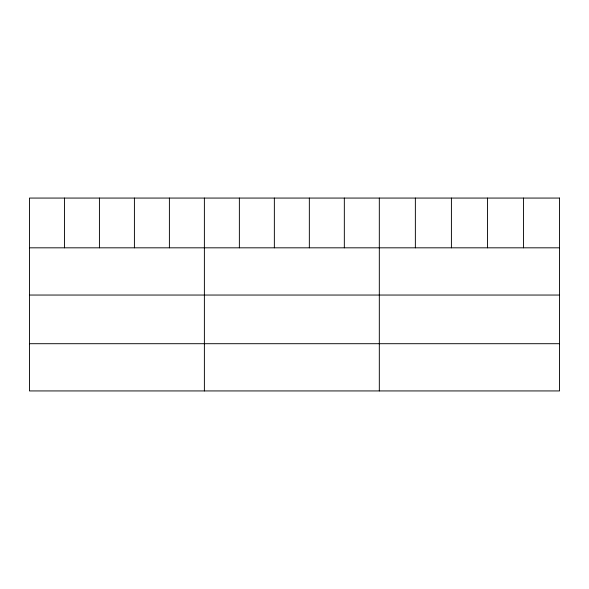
<?xml version="1.0" encoding="UTF-8"?>
<svg xmlns="http://www.w3.org/2000/svg" width="589" height="589" viewBox="0 0 589 589"><rect width="100%" height="100%" fill="white"/><g stroke="black" fill="none" stroke-linecap="round" stroke-linejoin="round"><path stroke-width="0.88" d="M29.45 247.822L559.55 247.822M29.45 295.045L559.55 295.045M29.45 343.704L559.55 343.704M523.503 198.066L523.503 247.822M487.456 198.066L487.456 247.822M451.41 198.066L451.41 247.822M415.363 198.066L415.363 247.822M379.316 198.066L379.316 390.934M344.329 198.066L344.329 247.822M309.343 198.066L309.343 247.822M274.356 198.066L274.356 247.822M239.37 198.066L239.37 247.822M204.383 198.066L204.383 390.934M169.396 198.066L169.396 247.822M134.41 198.066L134.41 247.822M99.423 198.066L99.423 247.822M64.437 198.066L64.437 247.822M559.55 198.066L29.45 198.066L29.45 390.934L559.55 390.934L559.55 198.066"/></g></svg>
